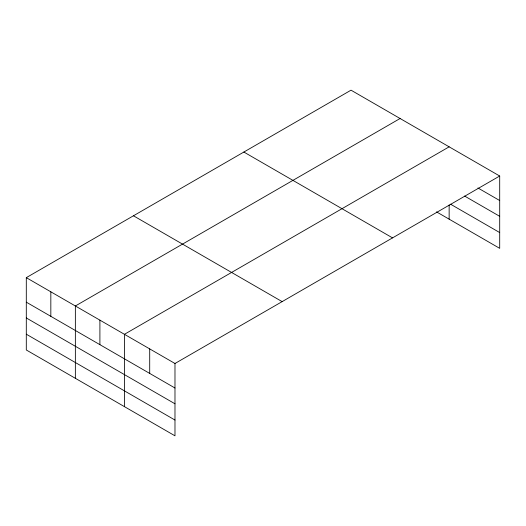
<?xml version="1.0" encoding="UTF-8"?>
<svg xmlns="http://www.w3.org/2000/svg" width="526" height="526" viewBox="0 0 526 526"><rect width="100%" height="100%" fill="white"/><g stroke="black" fill="none" stroke-linecap="round" stroke-linejoin="round"><path stroke-width="0.79" d="M26.3 277.649L174.98 363.492L174.98 435.824L26.3 349.981L26.3 277.649L351.02 90.176L499.7 176.019L499.7 248.351L436.534 211.879M400.082 118.508L75.363 305.981L75.363 378.312M449.145 146.833L124.432 334.306L124.432 406.637M174.98 363.492L499.7 176.019M477.937 187.973L499.7 200.537M464.596 196.047L499.7 216.317M450.552 204.193L499.7 232.571M243.86 152.04L392.541 237.883M133.459 215.785L282.14 301.628M26.3 302.167L174.98 388.01M26.3 317.947L174.98 403.79M26.3 334.201L174.98 420.044M449.145 204.962L449.145 219.164M149.706 348.896L149.706 373.421M99.901 320.143L99.901 344.661M50.831 291.812L50.831 316.336"/></g></svg>
